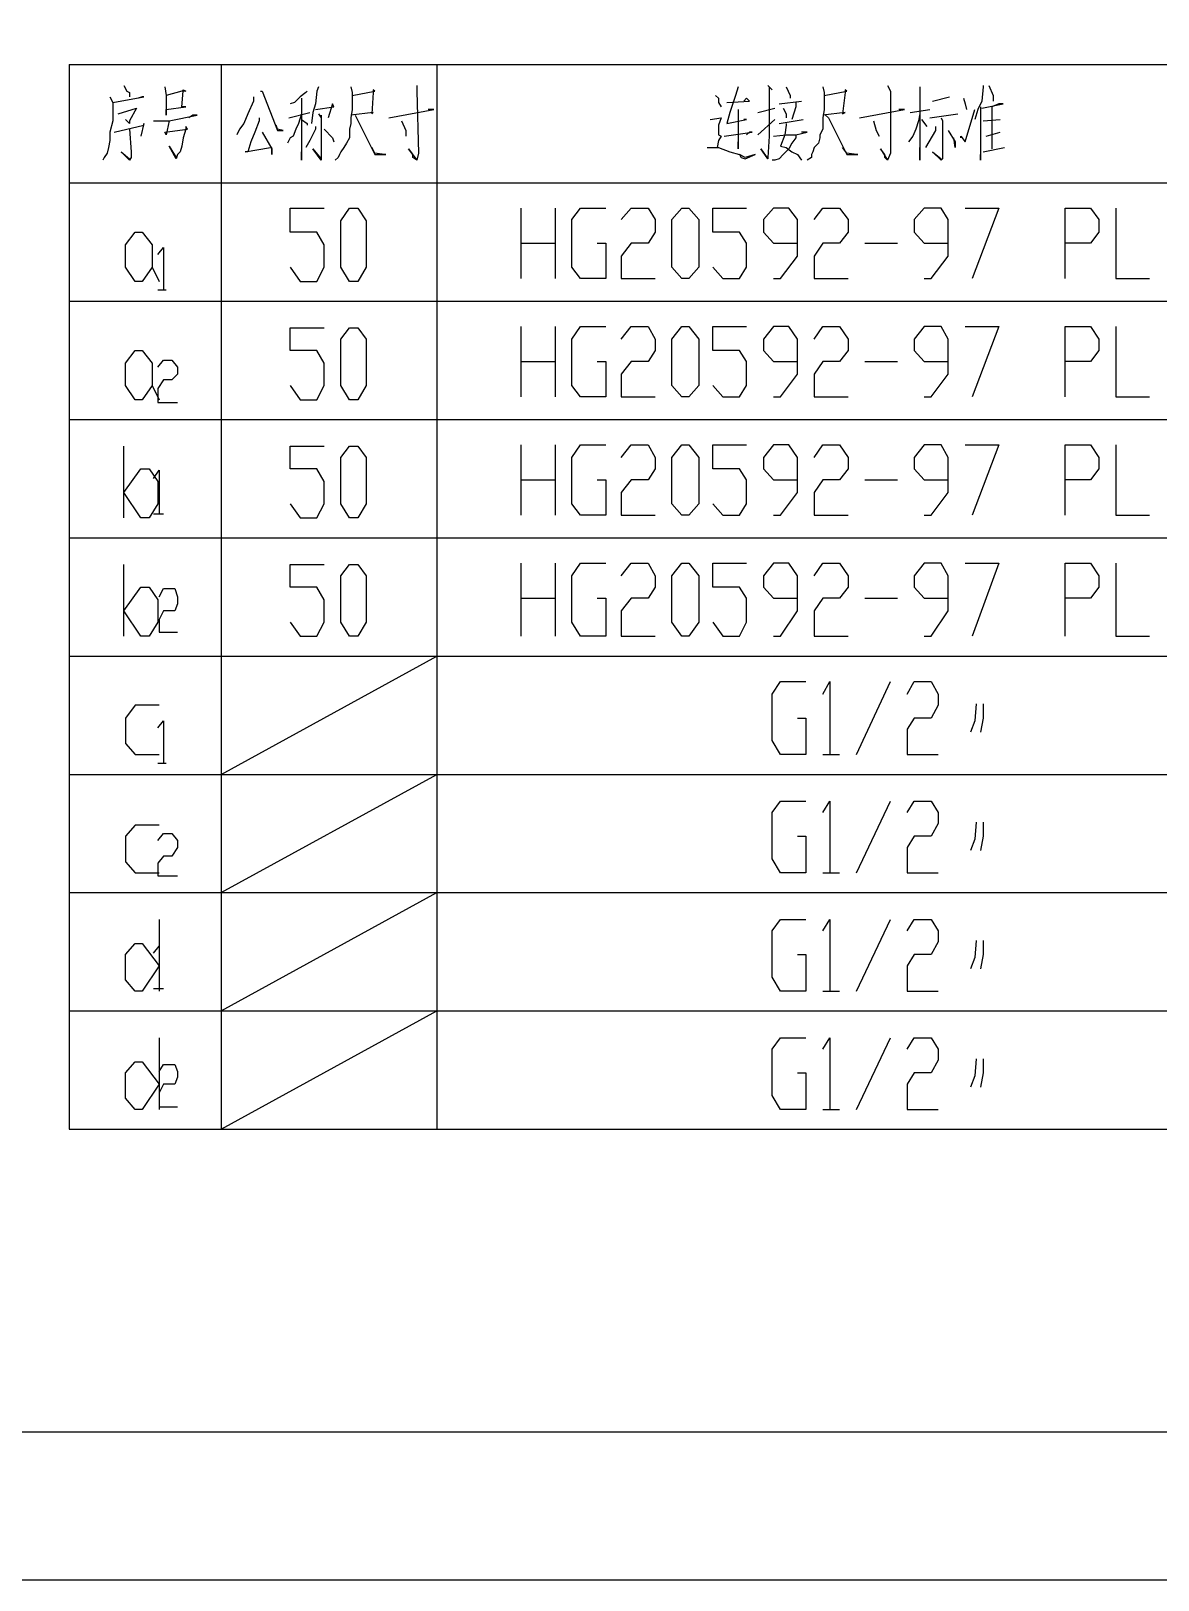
# Model space of a CAD drawing. Extents: x 0 to 400, y 0 to 283.
# Drawn here: x 169.8 to 220.6, y 0.1 to 69.9 of the extents above; entities that cross this region are included whole.
import ezdxf

# ---------------------------------------------------------------- set-up
doc = ezdxf.new("R2010")
doc.units = 0
doc.layers.get('0').update_dxf_attribs({"linetype": 'CONTINUOUS'})

msp = doc.modelspace()

# ---------------------------------------------------------------- linework, layer by layer
at = {"color": 0}
for points in [[(0.09525, 0.09525), (0.09525, 282.54325), (399.76425, 282.54325), (399.76425, 0.09525), (0.09525, 0.09525)], [(16.85925, 6.76275), (16.85925, 275.87575), (393.03325, 275.87575), (393.03325, 6.76275), (16.85925, 6.76275)], [(171.48175, 68.42125), (253.77775, 68.42125)], [(171.48175, 68.42125), (171.48175, 20.41525)], [(178.33975, 68.42125), (178.33975, 20.41525)], [(188.05525, 68.42125), (188.05525, 20.41525)], [(173.95825, 67.46875), (174.08525, 67.21475), (174.21225, 67.15125), (174.21225, 66.96075)], [(175.79975, 67.40525), (175.86325, 67.02425), (175.86325, 66.13525), (175.86325, 66.38925), (176.75225, 66.51625), (176.56175, 66.51625), (176.62525, 67.21475), (176.62525, 67.27825), (176.75225, 67.21475), (176.56175, 67.21475), (175.86325, 67.02425)], [(180.11775, 67.21475), (180.18125, 67.21475), (180.87975, 65.43675), (181.13375, 65.43675), (180.87975, 65.50025), (180.81625, 65.69075)], [(182.21325, 67.21475), (182.14975, 67.15125), (181.89575, 66.96075), (181.64175, 66.70675), (181.45125, 66.64325)], [(182.72125, 67.40525), (182.65775, 67.21475), (182.59425, 66.64325), (182.46725, 66.26225), (182.40375, 65.75425)], [(184.18175, 67.40525), (184.24525, 67.15125), (184.24525, 66.38925), (184.18175, 66.00825), (184.18175, 65.75425), (184.11825, 65.50025), (184.11825, 65.11925), (183.99125, 64.86525), (183.86425, 64.67475), (183.73725, 64.48425), (183.67375, 64.35725), (183.61025, 64.23025), (183.48325, 64.10325)], [(184.24525, 67.02425), (185.26125, 67.21475), (185.19775, 67.27825), (185.19775, 67.15125), (185.13425, 66.19875), (185.19775, 66.26225), (184.18175, 66.13525)], [(187.16625, 67.46875), (187.16625, 67.21475), (187.22975, 64.42075), (187.16625, 64.10325), (186.97575, 64.23025), (186.97575, 64.35725), (186.78525, 64.61125), (187.16625, 64.10325)], [(201.64425, 67.40525), (201.51725, 67.02425), (201.26325, 66.26225), (201.13625, 65.75425), (202.02525, 65.94475), (201.89825, 65.94475)], [(202.97775, 67.46875), (203.16825, 67.27825), (203.04125, 67.40525), (203.04125, 65.18275), (202.97775, 64.23025), (202.97775, 64.16675), (202.66025, 64.61125), (202.97775, 64.16675)], [(203.80325, 67.40525), (203.99375, 67.02425), (203.99375, 66.89725)], [(205.45425, 67.40525), (205.51775, 67.15125), (205.51775, 66.38925), (205.45425, 66.00825), (205.45425, 65.50025), (205.32725, 65.24625), (205.32725, 65.11925), (205.26375, 64.86525), (205.07325, 64.67475), (205.00975, 64.48425), (204.94625, 64.35725), (204.94625, 64.23025), (204.75575, 64.10325)], [(205.51775, 67.02425), (206.53375, 67.21475), (206.47025, 67.27825), (206.47025, 67.15125), (206.34325, 66.19875), (206.47025, 66.26225), (205.45425, 66.13525)], [(208.37525, 67.46875), (208.50225, 67.21475), (208.50225, 64.42075), (208.37525, 64.10325), (208.24825, 64.23025), (208.24825, 64.35725), (208.05775, 64.61125), (208.37525, 64.10325)], [(209.83575, 67.40525), (209.83575, 64.10325), (209.83575, 64.35725), (209.83575, 64.67475)], [(212.69325, 67.46875), (212.69325, 67.40525), (212.62975, 66.77025), (212.43925, 66.38925), (212.31225, 65.94475)], [(212.94725, 67.46875), (213.13775, 67.02425), (213.13775, 66.77025)], [(173.32325, 66.96075), (173.45025, 66.70675), (173.45025, 65.88125), (173.32325, 65.37325), (173.32325, 64.99225), (173.25975, 64.67475), (173.19625, 64.42075), (173.06925, 64.23025), (173.00575, 64.10325)], [(173.45025, 66.70675), (174.84725, 66.96075), (174.78375, 66.96075), (174.59325, 66.89725)], [(173.70425, 66.19875), (174.52975, 66.45275), (174.21225, 65.88125), (174.21225, 65.75425), (174.02175, 65.94475)], [(179.80025, 66.96075), (179.80025, 66.77025), (179.54625, 66.19875), (179.35575, 65.75425), (179.16525, 65.50025), (179.03825, 65.24625)], [(181.95925, 66.89725), (181.95925, 64.10325), (181.95925, 64.23025), (181.95925, 64.48425)], [(182.59425, 66.38925), (183.41975, 66.51625), (183.35625, 66.64325), (183.16575, 66.00825)], [(185.89625, 66.00825), (187.92825, 66.38925), (187.67425, 66.38925)], [(200.62825, 67.02425), (200.75525, 66.89725), (200.75525, 66.70675), (200.88225, 66.51625)], [(201.13625, 66.70675), (202.15225, 66.77025), (202.02525, 66.89725), (201.89825, 66.77025)], [(201.64425, 66.38925), (201.64425, 64.61125), (201.64425, 64.73825), (201.64425, 64.92875)], [(202.53325, 66.26225), (203.29525, 66.45275)], [(203.48575, 66.64325), (204.50175, 66.77025)], [(203.67625, 66.45275), (203.80325, 66.19875), (203.80325, 66.00825)], [(204.24775, 66.70675), (204.24775, 66.51625), (204.05725, 65.94475)], [(207.10525, 66.00825), (209.13725, 66.38925), (208.88325, 66.38925)], [(209.39125, 66.26225), (210.28025, 66.38925)], [(210.40725, 66.77025), (211.16925, 66.96075)], [(211.67725, 65.11925), (211.67725, 65.18275), (211.86775, 64.92875), (212.31225, 66.38925)], [(211.80425, 66.89725), (211.86775, 66.64325), (211.93125, 66.38925)], [(212.56625, 66.51625), (212.56625, 64.10325), (212.56625, 64.35725)], [(212.62975, 66.45275), (213.58225, 66.64325), (213.39175, 66.64325), (213.07425, 66.51625), (213.07425, 64.61125)], [(173.51375, 65.37325), (174.84725, 65.69075), (174.84725, 65.75425), (174.72025, 65.18275)], [(175.29175, 65.88125), (175.99025, 65.88125), (177.26025, 66.13525), (177.06975, 66.13525), (176.87925, 66.00825)], [(175.99025, 65.88125), (175.86325, 65.24625), (175.79975, 65.37325), (176.81575, 65.50025), (176.75225, 65.62725), (176.75225, 65.50025), (176.62525, 65.11925), (176.56175, 64.73825), (176.49825, 64.48425), (176.37125, 64.35725), (176.30775, 64.16675), (175.99025, 64.73825), (176.30775, 64.23025)], [(180.05425, 66.00825), (180.05425, 65.88125), (179.86375, 65.37325), (179.67325, 64.92875), (179.54625, 64.48425), (179.41925, 64.48425), (180.56225, 64.67475)], [(181.95925, 66.19875), (181.83225, 65.75425), (181.70525, 65.50025), (181.57825, 65.18275), (181.45125, 65.11925), (181.32425, 64.86525)], [(181.38775, 66.00825), (182.34025, 66.26225)], [(181.95925, 65.94475), (182.21325, 65.75425), (182.21325, 65.69075)], [(182.72125, 66.19875), (182.84825, 66.00825), (182.84825, 66.13525), (182.84825, 64.67475), (182.84825, 64.10325), (182.46725, 64.61125), (182.84825, 64.16675)], [(184.37225, 66.13525), (184.43575, 66.00825), (185.26125, 64.35725), (185.76925, 64.35725), (185.70575, 64.35725), (185.26125, 64.42075), (185.13425, 64.67475)], [(186.46775, 65.88125), (186.65825, 65.43675), (186.65825, 65.18275)], [(200.37425, 65.94475), (200.88225, 66.00825), (200.75525, 65.69075), (200.75525, 65.24625), (200.88225, 65.18275), (200.75525, 64.99225), (200.69175, 64.67475)], [(202.53325, 65.24625), (203.29525, 65.94475)], [(203.48575, 65.75425), (204.56525, 65.94475)], [(203.80325, 65.75425), (203.80325, 65.69075), (203.73975, 65.24625), (203.54925, 64.73825), (203.80325, 64.67475), (204.05725, 64.48425), (204.31125, 64.35725), (204.50175, 64.10325)], [(205.58125, 66.13525), (205.70825, 66.00825), (206.53375, 64.35725), (207.04175, 64.35725), (206.97825, 64.35725), (206.53375, 64.42075), (206.34325, 64.67475)], [(207.74025, 65.88125), (207.86725, 65.43675), (207.99425, 65.18275)], [(209.83575, 66.19875), (209.77225, 65.88125), (209.64525, 65.50025), (209.51825, 65.18275), (209.32775, 64.92875)], [(209.89925, 65.94475), (210.15325, 65.62725)], [(210.28025, 66.00825), (211.55025, 66.19875)], [(210.78825, 66.00825), (210.85175, 65.88125), (210.85175, 64.16675), (210.78825, 64.10325), (210.40725, 64.48425), (210.78825, 64.16675)], [(212.69325, 65.88125), (213.45525, 65.94475)], [(174.21225, 65.50025), (174.27575, 64.48425), (174.27575, 64.23025), (174.21225, 64.10325), (173.83125, 64.48425), (174.21225, 64.16675)], [(180.18125, 65.37325), (180.62575, 64.61125), (180.62575, 64.35725), (180.62575, 64.67475)], [(182.59425, 65.62725), (182.59425, 65.50025), (182.34025, 64.99225), (182.14975, 64.67475)], [(182.97525, 65.50025), (183.35625, 65.11925), (183.41975, 64.92875)], [(201.00925, 65.18275), (202.27925, 65.37325), (202.15225, 65.37325), (202.02525, 65.24625)], [(204.24775, 65.24625), (204.24775, 65.11925), (204.05725, 64.86525), (203.93025, 64.61125), (203.67625, 64.35725), (203.48575, 64.16675), (203.29525, 64.10325), (203.16825, 64.10325)], [(203.23175, 65.18275), (203.80325, 65.24625), (204.24775, 65.24625), (204.75575, 65.37325), (204.50175, 65.37325)], [(210.53425, 65.62725), (210.53425, 65.43675), (210.08975, 64.67475)], [(211.10575, 65.43675), (211.42325, 64.92875), (211.42325, 64.67475), (211.35975, 65.11925)], [(212.82025, 65.18275), (213.45525, 65.37325)], [(200.24725, 64.67475), (200.75525, 64.67475), (201.26325, 64.48425), (201.70775, 64.35725), (201.77125, 64.23025), (201.96175, 64.16675), (202.40625, 64.35725), (201.96175, 64.23025), (201.70775, 64.35725)], [(212.69325, 64.48425), (213.64575, 64.67475)], [(171.48175, 63.08725), (253.77775, 63.08725)], [(181.45125, 59.27725), (181.89575, 58.64225), (182.65775, 58.64225), (182.97525, 59.27725), (182.97525, 60.29325), (182.65775, 60.86475), (181.45125, 60.86475), (181.45125, 61.94425), (182.97525, 61.94425)], [(184.11825, 58.64225), (183.73725, 59.27725), (183.73725, 61.37275), (184.11825, 61.94425), (184.49925, 61.94425), (184.88025, 61.37275), (184.88025, 59.27725), (184.49925, 58.64225), (184.11825, 58.64225)], [(191.86525, 58.76925), (191.86525, 61.94425)], [(193.38925, 61.94425), (193.38925, 58.76925)], [(195.29425, 60.35675), (195.67525, 60.35675), (195.67525, 58.76925), (194.53225, 58.76925), (194.15125, 59.27725), (194.15125, 61.43625), (194.53225, 61.94425), (195.67525, 61.94425)], [(196.37375, 61.43625), (196.81825, 61.94425), (197.58025, 61.94425), (197.89775, 61.43625), (197.89775, 60.86475), (197.58025, 60.35675), (196.81825, 60.35675), (196.37375, 59.78525), (196.37375, 58.76925), (197.89775, 58.76925)], [(199.10425, 58.76925), (198.65975, 59.27725), (198.65975, 61.43625), (199.10425, 61.94425), (199.42175, 61.94425), (199.86625, 61.43625), (199.86625, 59.27725), (199.42175, 58.76925), (199.10425, 58.76925)], [(200.50125, 59.27725), (200.94575, 58.76925), (201.70775, 58.76925), (202.02525, 59.27725), (202.02525, 60.35675), (201.70775, 60.86475), (200.50125, 60.86475), (200.50125, 61.94425), (202.02525, 61.94425)], [(203.23175, 58.76925), (203.54925, 58.76925), (204.31125, 59.78525), (204.31125, 61.43625), (203.93025, 61.94425), (203.23175, 61.94425), (202.78725, 61.43625), (202.78725, 60.86475), (203.23175, 60.35675), (204.31125, 60.35675)], [(205.07325, 61.43625), (205.45425, 61.94425), (206.21625, 61.94425), (206.59725, 61.43625), (206.59725, 60.86475), (206.21625, 60.35675), (205.45425, 60.35675), (205.07325, 59.78525), (205.07325, 58.76925), (206.59725, 58.76925)], [(210.02625, 58.76925), (210.34375, 58.76925), (211.10575, 59.78525), (211.10575, 61.43625), (210.78825, 61.94425), (210.02625, 61.94425), (209.58175, 61.43625), (209.58175, 60.86475), (210.02625, 60.35675), (211.10575, 60.35675)], [(211.86775, 61.94425), (213.39175, 61.94425), (212.18525, 58.76925)], [(216.37625, 58.76925), (216.37625, 61.94425), (217.51925, 61.94425), (217.90025, 61.43625), (217.90025, 60.86475), (217.51925, 60.35675), (216.37625, 60.35675)], [(218.66225, 61.94425), (218.66225, 58.76925), (220.18625, 58.76925)], [(174.78375, 58.64225), (174.46625, 58.64225), (174.02175, 59.27725), (174.02175, 60.29325), (174.46625, 60.86475), (174.78375, 60.86475), (175.22825, 60.29325), (175.22825, 59.27725), (174.78375, 58.64225)], [(175.48225, 59.84875), (175.73625, 60.16625), (175.73625, 58.26125)], [(191.86525, 60.35675), (193.38925, 60.35675)], [(207.35925, 60.35675), (208.81975, 60.35675)], [(175.22825, 59.27725), (175.54575, 58.64225)], [(175.48225, 58.26125), (175.86325, 58.26125)], [(171.48175, 57.75325), (253.77775, 57.75325)], [(191.86525, 53.43525), (191.86525, 56.61025)], [(193.38925, 56.61025), (193.38925, 53.43525)], [(195.29425, 55.02275), (195.67525, 55.02275), (195.67525, 53.43525), (194.53225, 53.43525), (194.15125, 53.94325), (194.15125, 56.03875), (194.53225, 56.61025), (195.67525, 56.61025)], [(196.37375, 56.03875), (196.81825, 56.61025), (197.58025, 56.61025), (197.89775, 56.03875), (197.89775, 55.53075), (197.58025, 55.02275), (196.81825, 55.02275), (196.37375, 54.45125), (196.37375, 53.43525), (197.89775, 53.43525)], [(199.10425, 53.43525), (198.65975, 53.94325), (198.65975, 56.03875), (199.10425, 56.61025), (199.42175, 56.61025), (199.86625, 56.03875), (199.86625, 53.94325), (199.42175, 53.43525), (199.10425, 53.43525)], [(200.50125, 53.94325), (200.94575, 53.43525), (201.70775, 53.43525), (202.02525, 53.94325), (202.02525, 55.02275), (201.70775, 55.53075), (200.50125, 55.53075), (200.50125, 56.61025), (202.02525, 56.61025)], [(203.23175, 53.43525), (203.54925, 53.43525), (204.31125, 54.45125), (204.31125, 56.03875), (203.93025, 56.61025), (203.23175, 56.61025), (202.78725, 56.03875), (202.78725, 55.53075), (203.23175, 55.02275), (204.31125, 55.02275)], [(205.07325, 56.03875), (205.45425, 56.61025), (206.21625, 56.61025), (206.59725, 56.03875), (206.59725, 55.53075), (206.21625, 55.02275), (205.45425, 55.02275), (205.07325, 54.45125), (205.07325, 53.43525), (206.59725, 53.43525)], [(210.02625, 53.43525), (210.34375, 53.43525), (211.10575, 54.45125), (211.10575, 56.03875), (210.78825, 56.61025), (210.02625, 56.61025), (209.58175, 56.03875), (209.58175, 55.53075), (210.02625, 55.02275), (211.10575, 55.02275)], [(211.86775, 56.61025), (213.39175, 56.61025), (212.18525, 53.43525)], [(216.37625, 53.43525), (216.37625, 56.61025), (217.51925, 56.61025), (217.90025, 56.03875), (217.90025, 55.53075), (217.51925, 55.02275), (216.37625, 55.02275)], [(218.66225, 56.61025), (218.66225, 53.43525), (220.18625, 53.43525)], [(181.45125, 53.94325), (181.89575, 53.30825), (182.65775, 53.30825), (182.97525, 53.94325), (182.97525, 54.95925), (182.65775, 55.53075), (181.45125, 55.53075), (181.45125, 56.54675), (182.97525, 56.54675)], [(184.11825, 53.30825), (183.73725, 53.94325), (183.73725, 56.03875), (184.11825, 56.54675), (184.49925, 56.54675), (184.88025, 56.03875), (184.88025, 53.94325), (184.49925, 53.30825), (184.11825, 53.30825)], [(174.78375, 53.30825), (174.46625, 53.30825), (174.02175, 53.94325), (174.02175, 54.95925), (174.46625, 55.53075), (174.78375, 55.53075), (175.22825, 54.95925), (175.22825, 53.94325), (174.78375, 53.30825)], [(175.48225, 54.76875), (175.73625, 55.08625), (176.11725, 55.08625), (176.37125, 54.76875), (176.37125, 54.45125), (176.11725, 54.19725), (175.73625, 54.19725), (175.48225, 53.81625), (175.48225, 53.18125), (176.37125, 53.18125)], [(191.86525, 55.02275), (193.38925, 55.02275)], [(207.35925, 55.02275), (208.81975, 55.02275)], [(175.22825, 53.94325), (175.54575, 53.30825)], [(171.48175, 52.41925), (253.77775, 52.41925)], [(173.95825, 47.97425), (173.95825, 51.21275)], [(181.45125, 48.60925), (181.89575, 47.97425), (182.65775, 47.97425), (182.97525, 48.60925), (182.97525, 49.62525), (182.65775, 50.19675), (181.45125, 50.19675), (181.45125, 51.21275), (182.97525, 51.21275)], [(184.11825, 47.97425), (183.73725, 48.60925), (183.73725, 50.70475), (184.11825, 51.21275), (184.49925, 51.21275), (184.88025, 50.70475), (184.88025, 48.60925), (184.49925, 47.97425), (184.11825, 47.97425)], [(191.86525, 48.10125), (191.86525, 51.27625)], [(193.38925, 51.27625), (193.38925, 48.10125)], [(195.29425, 49.68875), (195.67525, 49.68875), (195.67525, 48.10125), (194.53225, 48.10125), (194.15125, 48.60925), (194.15125, 50.70475), (194.53225, 51.27625), (195.67525, 51.27625)], [(196.37375, 50.70475), (196.81825, 51.27625), (197.58025, 51.27625), (197.89775, 50.70475), (197.89775, 50.19675), (197.58025, 49.68875), (196.81825, 49.68875), (196.37375, 49.11725), (196.37375, 48.10125), (197.89775, 48.10125)], [(199.10425, 48.10125), (198.65975, 48.60925), (198.65975, 50.70475), (199.10425, 51.27625), (199.42175, 51.27625), (199.86625, 50.70475), (199.86625, 48.60925), (199.42175, 48.10125), (199.10425, 48.10125)], [(200.50125, 48.60925), (200.94575, 48.10125), (201.70775, 48.10125), (202.02525, 48.60925), (202.02525, 49.68875), (201.70775, 50.19675), (200.50125, 50.19675), (200.50125, 51.27625), (202.02525, 51.27625)], [(203.23175, 48.10125), (203.54925, 48.10125), (204.31125, 49.11725), (204.31125, 50.70475), (203.93025, 51.27625), (203.23175, 51.27625), (202.78725, 50.70475), (202.78725, 50.19675), (203.23175, 49.68875), (204.31125, 49.68875)], [(205.07325, 50.70475), (205.45425, 51.27625), (206.21625, 51.27625), (206.59725, 50.70475), (206.59725, 50.19675), (206.21625, 49.68875), (205.45425, 49.68875), (205.07325, 49.11725), (205.07325, 48.10125), (206.59725, 48.10125)], [(210.02625, 48.10125), (210.34375, 48.10125), (211.10575, 49.11725), (211.10575, 50.70475), (210.78825, 51.27625), (210.02625, 51.27625), (209.58175, 50.70475), (209.58175, 50.19675), (210.02625, 49.68875), (211.10575, 49.68875)], [(211.86775, 51.27625), (213.39175, 51.27625), (212.18525, 48.10125)], [(216.37625, 48.10125), (216.37625, 51.27625), (217.51925, 51.27625), (217.90025, 50.70475), (217.90025, 50.19675), (217.51925, 49.68875), (216.37625, 49.68875)], [(218.66225, 51.27625), (218.66225, 48.10125), (220.18625, 48.10125)], [(173.95825, 49.11725), (174.72025, 50.19675), (175.10125, 50.19675), (175.48225, 49.62525), (175.48225, 48.60925), (175.10125, 47.97425), (174.72025, 47.97425), (173.95825, 49.11725)], [(175.29175, 49.75225), (175.54575, 50.13325), (175.54575, 48.16475)], [(191.86525, 49.68875), (193.38925, 49.68875)], [(207.35925, 49.68875), (208.81975, 49.68875)], [(175.29175, 48.16475), (175.73625, 48.16475)], [(171.48175, 47.08525), (253.77775, 47.08525)], [(173.95825, 42.64025), (173.95825, 45.87875)], [(181.45125, 43.27525), (181.89575, 42.64025), (182.65775, 42.64025), (182.97525, 43.27525), (182.97525, 44.29125), (182.65775, 44.86275), (181.45125, 44.86275), (181.45125, 45.87875), (182.97525, 45.87875)], [(184.11825, 42.64025), (183.73725, 43.27525), (183.73725, 45.37075), (184.11825, 45.87875), (184.49925, 45.87875), (184.88025, 45.37075), (184.88025, 43.27525), (184.49925, 42.64025), (184.11825, 42.64025)], [(191.86525, 42.64025), (191.86525, 45.94225)], [(193.38925, 45.94225), (193.38925, 42.64025)], [(195.29425, 44.35475), (195.67525, 44.35475), (195.67525, 42.64025), (194.53225, 42.64025), (194.15125, 43.27525), (194.15125, 45.37075), (194.53225, 45.94225), (195.67525, 45.94225)], [(196.37375, 45.37075), (196.81825, 45.94225), (197.58025, 45.94225), (197.89775, 45.37075), (197.89775, 44.86275), (197.58025, 44.35475), (196.81825, 44.35475), (196.37375, 43.78325), (196.37375, 42.64025), (197.89775, 42.64025)], [(199.10425, 42.64025), (198.65975, 43.27525), (198.65975, 45.37075), (199.10425, 45.94225), (199.42175, 45.94225), (199.86625, 45.37075), (199.86625, 43.27525), (199.42175, 42.64025), (199.10425, 42.64025)], [(200.50125, 43.27525), (200.94575, 42.64025), (201.70775, 42.64025), (202.02525, 43.27525), (202.02525, 44.35475), (201.70775, 44.86275), (200.50125, 44.86275), (200.50125, 45.94225), (202.02525, 45.94225)], [(203.23175, 42.64025), (203.54925, 42.64025), (204.31125, 43.78325), (204.31125, 45.37075), (203.93025, 45.94225), (203.23175, 45.94225), (202.78725, 45.37075), (202.78725, 44.86275), (203.23175, 44.35475), (204.31125, 44.35475)], [(205.07325, 45.37075), (205.45425, 45.94225), (206.21625, 45.94225), (206.59725, 45.37075), (206.59725, 44.86275), (206.21625, 44.35475), (205.45425, 44.35475), (205.07325, 43.78325), (205.07325, 42.64025), (206.59725, 42.64025)], [(210.02625, 42.64025), (210.34375, 42.64025), (211.10575, 43.78325), (211.10575, 45.37075), (210.78825, 45.94225), (210.02625, 45.94225), (209.58175, 45.37075), (209.58175, 44.86275), (210.02625, 44.35475), (211.10575, 44.35475)], [(211.86775, 45.94225), (213.39175, 45.94225), (212.18525, 42.64025)], [(216.37625, 42.64025), (216.37625, 45.94225), (217.51925, 45.94225), (217.90025, 45.37075), (217.90025, 44.86275), (217.51925, 44.35475), (216.37625, 44.35475)], [(218.66225, 45.94225), (218.66225, 42.64025), (220.18625, 42.64025)], [(173.95825, 43.78325), (174.72025, 44.86275), (175.10125, 44.86275), (175.48225, 44.29125), (175.48225, 43.27525), (175.10125, 42.64025), (174.72025, 42.64025), (173.95825, 43.78325)], [(175.54575, 44.41825), (175.73625, 44.79925), (176.24425, 44.79925), (176.37125, 44.41825), (176.37125, 44.10075), (176.24425, 43.78325), (175.73625, 43.78325), (175.54575, 43.40225), (175.54575, 42.83075), (176.37125, 42.83075)], [(191.86525, 44.35475), (193.38925, 44.35475)], [(207.35925, 44.35475), (208.81975, 44.35475)], [(171.48175, 41.75125), (253.77775, 41.75125)], [(178.33975, 36.41725), (188.05525, 41.75125)], [(204.31125, 38.95725), (204.69225, 38.95725), (204.69225, 37.30625), (203.54925, 37.30625), (203.16825, 37.94125), (203.16825, 40.03675), (203.54925, 40.60825), (204.69225, 40.60825)], [(205.45425, 40.03675), (205.77175, 40.60825), (205.77175, 37.30625)], [(206.97825, 37.30625), (208.50225, 40.60825)], [(209.26425, 40.03675), (209.58175, 40.60825), (210.34375, 40.60825), (210.66125, 40.03675), (210.66125, 39.52875), (210.34375, 38.95725), (209.58175, 38.95725), (209.26425, 38.44925), (209.26425, 37.30625), (210.66125, 37.30625)], [(175.54575, 39.52875), (174.46625, 39.52875), (174.02175, 38.95725), (174.02175, 37.81425), (174.46625, 37.30625), (175.54575, 37.30625)], [(212.37575, 39.59225), (212.31225, 38.83025), (212.12175, 38.32225)], [(212.69325, 39.59225), (212.69325, 38.95725), (212.56625, 38.32225)], [(175.48225, 38.51275), (175.73625, 38.83025), (175.73625, 36.92525)], [(205.45425, 37.30625), (206.21625, 37.30625)], [(171.48175, 36.41725), (253.77775, 36.41725)], [(175.48225, 36.92525), (175.86325, 36.92525)], [(178.33975, 31.08325), (188.05525, 36.41725)], [(204.31125, 33.62325), (204.69225, 33.62325), (204.69225, 31.97225), (203.54925, 31.97225), (203.16825, 32.60725), (203.16825, 34.70275), (203.54925, 35.21075), (204.69225, 35.21075)], [(205.45425, 34.70275), (205.77175, 35.21075), (205.77175, 31.97225)], [(206.97825, 31.97225), (208.50225, 35.21075)], [(209.26425, 34.70275), (209.58175, 35.21075), (210.34375, 35.21075), (210.66125, 34.70275), (210.66125, 34.19475), (210.34375, 33.62325), (209.58175, 33.62325), (209.26425, 33.11525), (209.26425, 31.97225), (210.66125, 31.97225)], [(212.37575, 34.25825), (212.31225, 33.49625), (212.12175, 32.98825)], [(212.69325, 34.25825), (212.69325, 33.62325), (212.56625, 32.98825)], [(175.54575, 34.13125), (174.46625, 34.13125), (174.02175, 33.62325), (174.02175, 32.48025), (174.46625, 31.97225), (175.54575, 31.97225)], [(175.48225, 33.43275), (175.73625, 33.75025), (176.11725, 33.75025), (176.37125, 33.43275), (176.37125, 33.11525), (176.11725, 32.73425), (175.73625, 32.73425), (175.48225, 32.41675), (175.48225, 31.84525), (176.37125, 31.84525)], [(205.45425, 31.97225), (206.21625, 31.97225)], [(171.48175, 31.08325), (253.77775, 31.08325)], [(178.33975, 25.74925), (188.05525, 31.08325)], [(175.54575, 29.87675), (175.54575, 26.63825)], [(204.31125, 28.28925), (204.69225, 28.28925), (204.69225, 26.63825), (203.54925, 26.63825), (203.16825, 27.27325), (203.16825, 29.36875), (203.54925, 29.87675), (204.69225, 29.87675)], [(205.45425, 29.36875), (205.77175, 29.87675), (205.77175, 26.63825)], [(206.97825, 26.63825), (208.50225, 29.87675)], [(209.26425, 29.36875), (209.58175, 29.87675), (210.34375, 29.87675), (210.66125, 29.36875), (210.66125, 28.86075), (210.34375, 28.28925), (209.58175, 28.28925), (209.26425, 27.78125), (209.26425, 26.63825), (210.66125, 26.63825)], [(175.54575, 27.78125), (174.78375, 26.63825), (174.46625, 26.63825), (174.02175, 27.14625), (174.02175, 28.28925), (174.46625, 28.79725), (174.78375, 28.79725), (175.54575, 27.78125)], [(175.29175, 28.35275), (175.54575, 28.67025), (175.54575, 26.76525)], [(212.37575, 28.92425), (212.31225, 28.16225), (212.12175, 27.65425)], [(212.69325, 28.92425), (212.69325, 28.28925), (212.56625, 27.65425)], [(175.29175, 26.76525), (175.73625, 26.76525)], [(205.45425, 26.63825), (206.21625, 26.63825)], [(171.48175, 25.74925), (253.77775, 25.74925)], [(178.33975, 20.41525), (188.05525, 25.74925)], [(175.54575, 24.54275), (175.54575, 21.30425)], [(204.31125, 22.95525), (204.69225, 22.95525), (204.69225, 21.30425), (203.54925, 21.30425), (203.16825, 21.93925), (203.16825, 24.03475), (203.54925, 24.54275), (204.69225, 24.54275)], [(205.45425, 24.03475), (205.77175, 24.54275), (205.77175, 21.30425)], [(206.97825, 21.30425), (208.50225, 24.54275)], [(209.26425, 24.03475), (209.58175, 24.54275), (210.34375, 24.54275), (210.66125, 24.03475), (210.66125, 23.52675), (210.34375, 22.95525), (209.58175, 22.95525), (209.26425, 22.44725), (209.26425, 21.30425), (210.66125, 21.30425)], [(175.54575, 22.44725), (174.78375, 21.30425), (174.46625, 21.30425), (174.02175, 21.81225), (174.02175, 22.95525), (174.46625, 23.46325), (174.78375, 23.46325), (175.54575, 22.44725)], [(175.54575, 23.01875), (175.73625, 23.33625), (176.24425, 23.33625), (176.37125, 23.01875), (176.37125, 22.76475), (176.24425, 22.44725), (175.73625, 22.44725), (175.54575, 22.06625), (175.54575, 21.43125), (176.37125, 21.43125)], [(212.37575, 23.59025), (212.31225, 22.82825), (212.12175, 22.32025)], [(212.69325, 23.59025), (212.69325, 22.95525), (212.56625, 22.32025)], [(205.45425, 21.30425), (206.21625, 21.30425)], [(171.48175, 20.41525), (253.77775, 20.41525)]]:
    msp.add_lwpolyline(points, dxfattribs=at)

doc.saveas('drawing.dxf')
